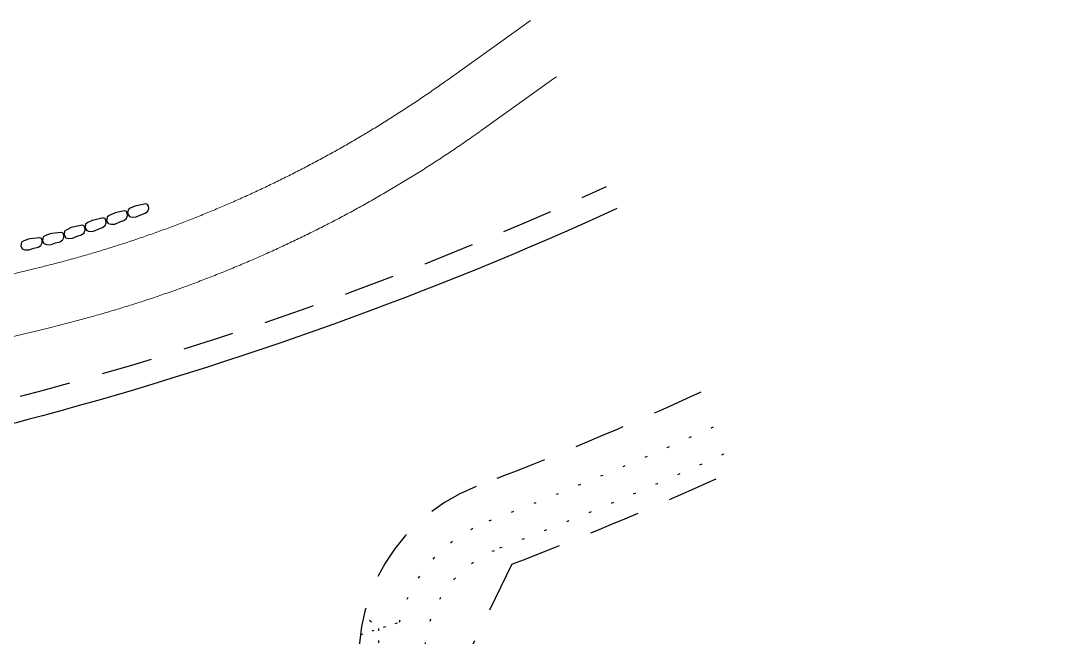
# Model space of a CAD drawing. Header units: metres. Extents: x 305482 to 305978, y 6275861 to 6276842.
# Drawn here: x 305791.52 to 305833.67, y 6276805.99 to 6276831.34 of the extents above; entities that cross this region are included whole.
import ezdxf

# ---------------------------------------------------------------- set-up
doc = ezdxf.new("R2010")
doc.units = ezdxf.units.M
doc.header["$LTSCALE"] = 0.7
doc.linetypes.add('Dash', pattern=[5, 3, -2])
doc.linetypes.add('DOT', pattern=[6.35, 0, -6.35])
for name, color, linetype in [('_User Miscellaneous10', 8, 'Continuous'), ('_User Miscellaneous3', 11, 'Continuous'), ('_User Miscellaneous9', 8, 'Continuous'), ('Cadastre Roads_SP_NEW', 8, 'Continuous')]:
    doc.layers.add(name, color=color, linetype=linetype)

msp = doc.modelspace()

# ---------------------------------------------------------------- linework, layer by layer
at = {"layer": '_User Miscellaneous10', "color": 3, "linetype": 'Continuous', "lineweight": 0, "flags": 128}
for points in [[(305790, 6276820.638), (305792.124, 6276821.151), (305792.422, 6276821.224, 0.003125), (305793.013, 6276821.374, 0.003125), (305793.601, 6276821.532, 0.003125), (305794.188, 6276821.697, 0.003125), (305794.772, 6276821.87, 0.003125), (305795.354, 6276822.05, 0.003125), (305795.934, 6276822.237, 0.003125), (305796.512, 6276822.431, 0.003125), (305797.087, 6276822.633, 0.003125), (305797.66, 6276822.841, 0.003125), (305798.229, 6276823.057, 0.003125), (305798.797, 6276823.28, 0.003125), (305799.361, 6276823.51, 0.003125), (305799.922, 6276823.747, 0.003125), (305800.481, 6276823.991, 0.003125), (305801.036, 6276824.242, 0.003125), (305801.588, 6276824.5, 0.003125), (305802.137, 6276824.765, 0.003125), (305802.682, 6276825.036, 0.003125), (305803.224, 6276825.315, 0.003125), (305803.763, 6276825.6, 0.003125), (305804.298, 6276825.892, 0.003125), (305804.829, 6276826.19, 0.003125), (305805.356, 6276826.496, 0.003125), (305805.88, 6276826.807, 0.003125), (305806.4, 6276827.126, 0.003125), (305806.915, 6276827.45, 0.003125), (305807.427, 6276827.782, 0.003125), (305807.934, 6276828.119, 0.003125), (305808.437, 6276828.463, 0.003125), (305808.936, 6276828.813, 0.000632), (305809.036, 6276828.885), (305811.984, 6276830.992), (305812.476, 6276831.344)], [(305790.587, 6276818.208), (305792.711, 6276818.721), (305793.024, 6276818.797, 0.003125), (305793.645, 6276818.956, 0.003125), (305794.264, 6276819.122, 0.003125), (305794.88, 6276819.295, 0.003125), (305795.495, 6276819.477, 0.003125), (305796.107, 6276819.666, 0.003125), (305796.717, 6276819.862, 0.003125), (305797.324, 6276820.067, 0.003125), (305797.928, 6276820.278, 0.003125), (305798.53, 6276820.498, 0.003125), (305799.129, 6276820.725, 0.003125), (305799.726, 6276820.959, 0.003125), (305800.319, 6276821.201, 0.003125), (305800.909, 6276821.45, 0.003125), (305801.496, 6276821.707, 0.003125), (305802.08, 6276821.97, 0.003125), (305802.66, 6276822.242, 0.003125), (305803.237, 6276822.52, 0.003125), (305803.811, 6276822.806, 0.003125), (305804.38, 6276823.098, 0.003125), (305804.947, 6276823.398, 0.003125), (305805.509, 6276823.705, 0.003125), (305806.067, 6276824.019, 0.003125), (305806.622, 6276824.34, 0.003125), (305807.172, 6276824.667, 0.003125), (305807.719, 6276825.002, 0.003125), (305808.261, 6276825.343, 0.003125), (305808.799, 6276825.691, 0.003125), (305809.332, 6276826.046, 0.003125), (305809.861, 6276826.408, 0.003125), (305810.385, 6276826.776, 0.000632), (305810.491, 6276826.851), (305813.438, 6276828.959), (305813.536, 6276829.029)]]:
    msp.add_lwpolyline(points, format="xyb", dxfattribs=at)
at = {"layer": '_User Miscellaneous10', "ltscale": 2.5}
for points in [[(305795.414, 6276823.435), (305795.352, 6276823.419), (305795.166, 6276823.333), (305795.077, 6276823.267), (305795.056, 6276823.117), (305795.129, 6276823), (305795.242, 6276822.968), (305795.403, 6276822.979), (305795.598, 6276823.066), (305795.77, 6276823.128), (305795.88, 6276823.209), (305795.924, 6276823.325), (305795.91, 6276823.415), (305795.88, 6276823.492), (305795.809, 6276823.519), (305795.799, 6276823.519)], [(305796.281, 6276823.73), (305796.219, 6276823.714), (305796.032, 6276823.628), (305795.944, 6276823.562), (305795.922, 6276823.412), (305795.995, 6276823.295), (305796.109, 6276823.264), (305796.269, 6276823.274), (305796.464, 6276823.361), (305796.637, 6276823.423), (305796.747, 6276823.504), (305796.791, 6276823.62), (305796.777, 6276823.71), (305796.746, 6276823.787), (305796.676, 6276823.814), (305796.665, 6276823.814)], [(305794.535, 6276823.144), (305794.473, 6276823.128), (305794.287, 6276823.042), (305794.198, 6276822.977), (305794.177, 6276822.826), (305794.25, 6276822.71), (305794.363, 6276822.678), (305794.524, 6276822.688), (305794.719, 6276822.775), (305794.891, 6276822.837), (305795.001, 6276822.918), (305795.045, 6276823.034), (305795.031, 6276823.124), (305795.001, 6276823.201), (305794.93, 6276823.228), (305794.92, 6276823.229)], [(305792.807, 6276822.585), (305792.743, 6276822.574), (305792.55, 6276822.506), (305792.456, 6276822.448), (305792.421, 6276822.3), (305792.484, 6276822.177), (305792.594, 6276822.135), (305792.754, 6276822.132), (305792.957, 6276822.201), (305793.134, 6276822.247), (305793.251, 6276822.319), (305793.305, 6276822.43), (305793.299, 6276822.521), (305793.276, 6276822.601), (305793.208, 6276822.634), (305793.197, 6276822.635)], [(305793.669, 6276822.849), (305793.607, 6276822.833), (305793.421, 6276822.747), (305793.332, 6276822.681), (305793.31, 6276822.531), (305793.383, 6276822.415), (305793.497, 6276822.383), (305793.657, 6276822.393), (305793.853, 6276822.48), (305794.025, 6276822.542), (305794.135, 6276822.623), (305794.179, 6276822.739), (305794.165, 6276822.829), (305794.135, 6276822.906), (305794.064, 6276822.933), (305794.053, 6276822.933)], [(305791.917, 6276822.368), (305791.854, 6276822.357), (305791.661, 6276822.288), (305791.567, 6276822.231), (305791.532, 6276822.083), (305791.595, 6276821.96), (305791.705, 6276821.918), (305791.865, 6276821.914), (305792.068, 6276821.984), (305792.245, 6276822.03), (305792.361, 6276822.101), (305792.416, 6276822.213), (305792.41, 6276822.304), (305792.386, 6276822.383), (305792.318, 6276822.417), (305792.308, 6276822.418)]]:
    msp.add_lwpolyline(points, close=True, dxfattribs=at)
at = {"layer": '_User Miscellaneous3', "color": 3, "linetype": 'DOT', "ltscale": 0.2, "flags": 128}
for points in [[(305807.092, 6276806.621, -0.247284), (305810.774, 6276810.784)], [(305808.355, 6276803.735, -0.401135), (305811.211, 6276809.666)]]:
    msp.add_lwpolyline(points, format="xyb", dxfattribs=at)
at = {"layer": '_User Miscellaneous3', "color": 3, "linetype": 'DOT', "ltscale": 0.09, "flags": 128}
for points in [[(305805.487, 6276806.101), (305807.092, 6276806.621)], [(305806.222, 6276804.762), (305806.248, 6276806.348), (305805.627, 6276806.889)]]:
    msp.add_lwpolyline(points, dxfattribs=at)
at = {"layer": '_User Miscellaneous3', "color": 3, "linetype": 'DOT', "ltscale": 0.2}
for centre, radius, start, end in [((305753.167, 6276960.91), 160.8, 290.99321, 294.5961), ((305753.166, 6276960.911), 162, 290.99576, 294.59613)]:
    msp.add_arc(centre, radius, start, end, dxfattribs=at)
at = {"layer": '_User Miscellaneous9', "linetype": 'Dash'}
msp.add_line((305811.706, 6276809), (305809.175, 6276803.797), dxfattribs=at)
at = {"layer": '_User Miscellaneous9', "linetype": 'Dash', "flags": 128}
for points in [[(305819.47, 6276816.065, -0.015711), (305810.243, 6276812.187)], [(305810.243, 6276812.187, 0.397633), (305805.787, 6276802.9), (305831.098, 6276723.751, 0.414214), (305840.526, 6276718.891), (305845.435, 6276720.461, 0.024273), (305850.297, 6276722.281, 0.024273)]]:
    msp.add_lwpolyline(points, format="xyb", dxfattribs=at)
at = {"layer": '_User Miscellaneous9', "linetype": 'Dash'}
for radius, start in [(150, 271.44683), (162.8, 291.0745)]:
    msp.add_arc((305753.166, 6276960.91), radius, start, 294.59612, dxfattribs=at)
at = {"layer": 'Cadastre Roads_SP_NEW', "flags": 128}
for points in [[(305816.016, 6276823.612, -0.041591), (305792.425, 6276815.103, -0.041591)], [(305792.425, 6276815.103, -0.059511), (305756.979, 6276809.959, -0.03533), (305749.929, 6276810.279), (305741.632, 6276811.246)]]:
    msp.add_lwpolyline(points, format="xyb", dxfattribs=at)

doc.saveas('drawing.dxf')
